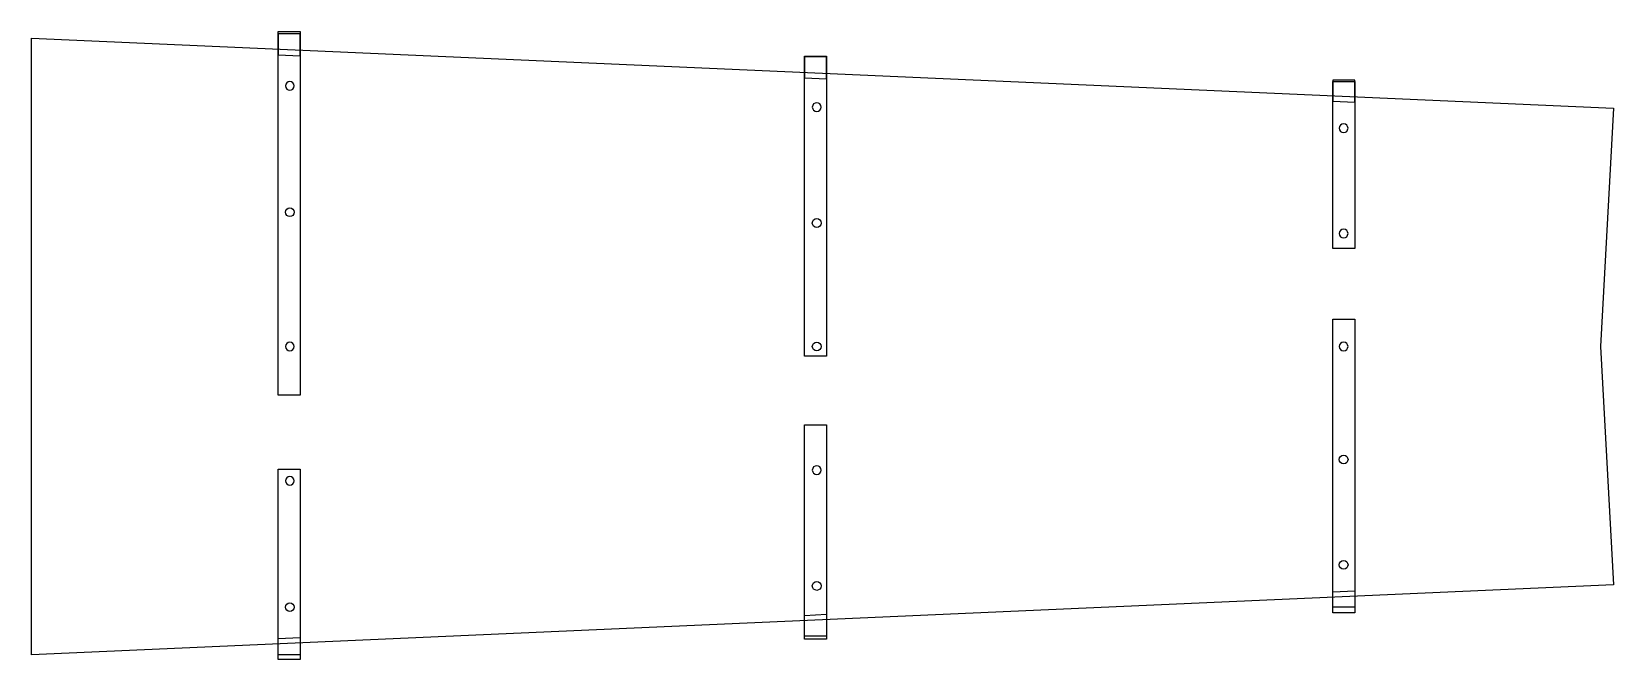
# Model space of a CAD drawing. Header units: inches. Extents: x 336 to 2138, y -965 to -249.
import ezdxf

# ---------------------------------------------------------------- set-up
doc = ezdxf.new("R2010")
doc.units = ezdxf.units.IN
doc.header["$MEASUREMENT"] = 0
for name, color, linetype in [('1800 outline', 7, 'Continuous'), ('drill holes 1800', 7, 'Continuous'), ('full strips', 7, 'Continuous')]:
    doc.layers.add(name, color=color, linetype=linetype)

# ---------------------------------------------------------------- blocks, each defined once
blk = doc.blocks.new('block 3')
at = {"layer": '1800 outline', "color": 250, "lineweight": 25}
for points in [[(642.2, -276.9), (642.2, -251.9), (617.2, -251.9), (617.2, -275.7), (642.2, -276.9)], [(1241.5, -303.2), (1241.5, -278.2), (1216.5, -278.2), (1216.5, -302), (1241.5, -303.2)], [(1843, -329.9), (1843, -304.9), (1818, -304.9), (1818, -328.7), (1843, -329.9)], [(1843, -886.5), (1843, -911.5), (1818, -911.5), (1818, -887.7), (1843, -886.5)], [(1241.5, -913.2), (1241.5, -938.2), (1216.5, -938.2), (1216.5, -914.4), (1241.5, -913.2)], [(642.2, -939.5), (642.2, -964.5), (617.2, -964.5), (617.2, -940.8), (642.2, -939.5)]]:
    blk.add_lwpolyline(points, dxfattribs=at)

msp = doc.modelspace()

# ---------------------------------------------------------------- linework, layer by layer
at = {"layer": '1800 outline', "color": 250, "lineweight": 25}
msp.add_lwpolyline([(2137.6, -879.8), (336.4, -959.5), (336.4, -257), (2137.6, -336.8), (2123, -608.3), (2137.6, -879.8)], dxfattribs=at)
at = {"layer": 'drill holes 1800', "color": 250, "lineweight": 25}
for points in [[(635.4, -311.3), (635.4, -314.1), (633.2, -316.3), (630.4, -316.3), (627.7, -316.3), (625.4, -314.1), (625.4, -311.3), (625.4, -308.5), (627.7, -306.3), (630.4, -306.3), (633.2, -306.3), (635.4, -308.5), (635.4, -311.3)], [(1235.4, -335.4), (1235.4, -338.2), (1233.2, -340.4), (1230.4, -340.4), (1227.7, -340.4), (1225.4, -338.2), (1225.4, -335.4), (1225.4, -332.6), (1227.7, -330.4), (1230.4, -330.4), (1233.2, -330.4), (1235.4, -332.6), (1235.4, -335.4)], [(1835.4, -359.5), (1835.4, -362.3), (1833.2, -364.5), (1830.4, -364.5), (1827.7, -364.5), (1825.4, -362.3), (1825.4, -359.5), (1825.4, -356.7), (1827.7, -354.5), (1830.4, -354.5), (1833.2, -354.5), (1835.4, -356.7), (1835.4, -359.5)], [(635.4, -455.2), (635.4, -452.4), (633.2, -450.2), (630.4, -450.2), (627.7, -450.2), (625.4, -452.4), (625.4, -455.2), (625.4, -457.9), (627.7, -460.2), (630.4, -460.2), (633.2, -460.2), (635.4, -457.9), (635.4, -455.2)], [(1235.4, -467.5), (1235.4, -464.7), (1233.2, -462.5), (1230.4, -462.5), (1227.7, -462.5), (1225.4, -464.7), (1225.4, -467.5), (1225.4, -470.2), (1227.7, -472.5), (1230.4, -472.5), (1233.2, -472.5), (1235.4, -470.2), (1235.4, -467.5)], [(1835.4, -479.5), (1835.4, -482.3), (1833.2, -484.5), (1830.4, -484.5), (1827.7, -484.5), (1825.4, -482.3), (1825.4, -479.5), (1825.4, -476.8), (1827.7, -474.5), (1830.4, -474.5), (1833.2, -474.5), (1835.4, -476.8), (1835.4, -479.5)], [(635.4, -608.2), (635.4, -610.9), (633.2, -613.2), (630.4, -613.2), (627.7, -613.2), (625.4, -610.9), (625.4, -608.2), (625.4, -605.4), (627.7, -603.2), (630.4, -603.2), (633.2, -603.2), (635.4, -605.4), (635.4, -608.2)], [(1235.4, -608.2), (1235.4, -605.4), (1233.2, -603.2), (1230.4, -603.2), (1227.7, -603.2), (1225.4, -605.4), (1225.4, -608.2), (1225.4, -610.9), (1227.7, -613.2), (1230.4, -613.2), (1233.2, -613.2), (1235.4, -610.9), (1235.4, -608.2)], [(1835.4, -608.2), (1835.4, -610.9), (1833.2, -613.2), (1830.4, -613.2), (1827.7, -613.2), (1825.4, -610.9), (1825.4, -608.2), (1825.4, -605.4), (1827.7, -603.2), (1830.4, -603.2), (1833.2, -603.2), (1835.4, -605.4), (1835.4, -608.2)], [(1835.4, -736.8), (1835.4, -734), (1833.2, -731.8), (1830.4, -731.8), (1827.7, -731.8), (1825.4, -734), (1825.4, -736.8), (1825.4, -739.6), (1827.7, -741.8), (1830.4, -741.8), (1833.2, -741.8), (1835.4, -739.6), (1835.4, -736.8)], [(635.4, -761.1), (635.4, -763.9), (633.2, -766.1), (630.4, -766.1), (627.7, -766.1), (625.4, -763.9), (625.4, -761.1), (625.4, -758.4), (627.7, -756.1), (630.4, -756.1), (633.2, -756.1), (635.4, -758.4), (635.4, -761.1)], [(1235.4, -748.9), (1235.4, -751.6), (1233.2, -753.9), (1230.4, -753.9), (1227.7, -753.9), (1225.4, -751.6), (1225.4, -748.9), (1225.4, -746.1), (1227.7, -743.9), (1230.4, -743.9), (1233.2, -743.9), (1235.4, -746.1), (1235.4, -748.9)], [(1835.4, -856.8), (1835.4, -854.1), (1833.2, -851.8), (1830.4, -851.8), (1827.7, -851.8), (1825.4, -854.1), (1825.4, -856.8), (1825.4, -859.6), (1827.7, -861.8), (1830.4, -861.8), (1833.2, -861.8), (1835.4, -859.6), (1835.4, -856.8)], [(1235.4, -880.9), (1235.4, -878.2), (1233.2, -875.9), (1230.4, -875.9), (1227.7, -875.9), (1225.4, -878.2), (1225.4, -880.9), (1225.4, -883.7), (1227.7, -885.9), (1230.4, -885.9), (1233.2, -885.9), (1235.4, -883.7), (1235.4, -880.9)], [(635.4, -905), (635.4, -902.3), (633.2, -900), (630.4, -900), (627.7, -900), (625.4, -902.3), (625.4, -905), (625.4, -907.8), (627.7, -910), (630.4, -910), (633.2, -910), (635.4, -907.8), (635.4, -905)]]:
    msp.add_open_spline(points, degree=3, knots=[0, 0, 0, 0, 1, 1, 1, 2, 2, 2, 3, 3, 3, 4, 4, 4, 4], dxfattribs=at)
at = {"layer": 'full strips', "color": 250, "lineweight": 25}
for points in [[(642.2, -663.4), (617.2, -663.4), (617.2, -249.4), (642.2, -249.4), (642.2, -663.4)], [(1241.5, -619.3), (1216.5, -619.3), (1216.5, -277.4), (1241.5, -277.4), (1241.5, -619.3)], [(1843, -496.6), (1818, -496.6), (1818, -306.3), (1843, -306.3), (1843, -496.6)], [(1843, -905), (1818, -905), (1818, -576.9), (1843, -576.9), (1843, -905)], [(1241.5, -941.7), (1216.5, -941.7), (1216.5, -697.4), (1241.5, -697.4), (1241.5, -941.7)], [(642.2, -959.5), (617.2, -959.5), (617.2, -747.8), (642.2, -747.8), (642.2, -959.5)]]:
    msp.add_lwpolyline(points, dxfattribs=at)

# ---------------------------------------------------------------- block references
at = {"layer": '1800 outline'}
msp.add_blockref('block 3', (0, 0), dxfattribs=at)

doc.saveas('drawing.dxf')
